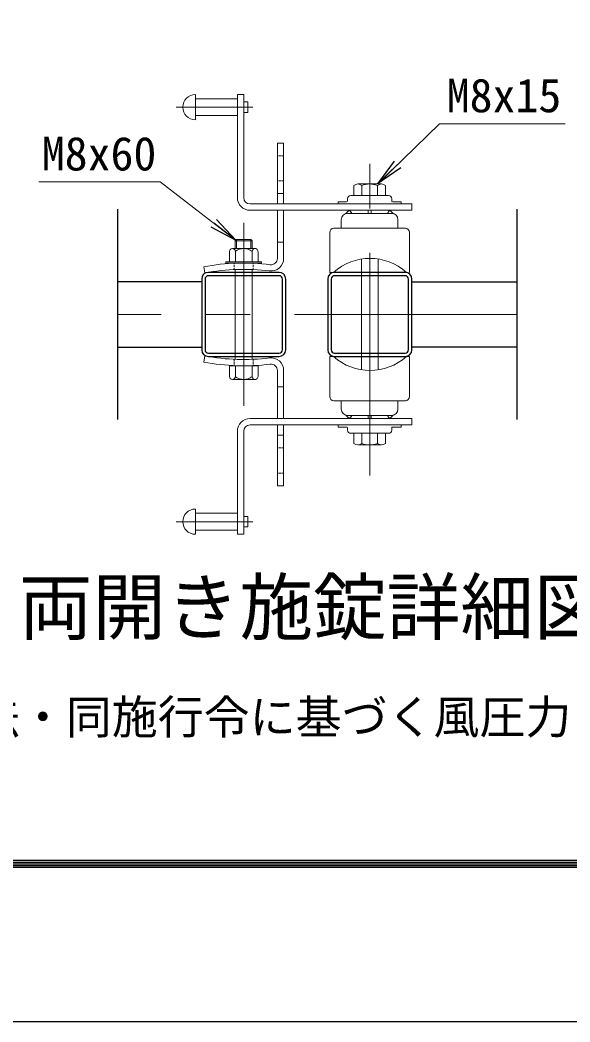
# Model space of a CAD drawing. Units: millimetres, scale not verified. Extents: x -4200 to 4200, y -2970 to 2970.
# Drawn here: x 828 to 1613, y -2970 to -1541 of the extents above; entities that cross this region are included whole.
import ezdxf
from ezdxf.enums import TextEntityAlignment as Align

# ---------------------------------------------------------------- set-up
doc = ezdxf.new("R2010")
doc.units = ezdxf.units.MM
doc.header["$LTSCALE"] = 10
doc.linetypes.add('USER1', pattern=[50.8, 31.75, -6.35, 6.35, -6.35])
doc.linetypes.add('USER2', pattern=[0.375, 0.25, -0.125])
doc.layers.add('0-2_0', color=7, linetype='Continuous')
for name, color, linetype, lineweight in [('0-5_D-STR1', 1, 'Continuous', 25), ('0-6_D-BMK', 2, 'USER1', 13), ('0-7_D-STR-TXT', 7, 'Continuous', 13), ('0-8_D-STR3', 3, 'Continuous', 13), ('0-C_D-TTL', 7, 'Continuous', 25), ('0-D_D-TTL-TXT', 7, 'Continuous', 25)]:
    doc.layers.add(name, color=color, linetype=linetype, lineweight=lineweight)
doc.styles.add('ＭＳ ゴシック', font='')
doc.styles.get('ＭＳ ゴシック').set_extended_font_data('MS Gothic')

# ---------------------------------------------------------------- blocks, each defined once
blk = doc.blocks.new('_Open')
at = {"layer": '0-2_0'}
blk.add_line((-10, 1.667), (0, 0), dxfattribs=at)
blk.add_lwpolyline([(-10, -1.667), (0, 0), (-10, 0)], dxfattribs=at)

msp = doc.modelspace()

# ---------------------------------------------------------------- linework, layer by layer
at = {"layer": '0-5_D-STR1'}
for p, q in [((967, -1811.07), (967, -2111.07)), ((1537, -1811.07), (1537, -2111.07)), ((1087, -1910.67), (1087, -2011.47)), ((1091.8, -1910.67), (1091.8, -2011.47)), ((1197.4, -1901.07), (1096.6, -1901.07)), ((1197.4, -1905.87), (1096.6, -1905.87)), ((1202.2, -2011.47), (1202.2, -1910.67)), ((1207, -2011.47), (1207, -1910.67)), ((1267, -1910.67), (1267, -2011.47)), ((1271.8, -1910.67), (1271.8, -2011.47)), ((1377.4, -1901.07), (1276.6, -1901.07)), ((1377.4, -1905.87), (1276.6, -1905.87)), ((1382.2, -2011.47), (1382.2, -1910.67)), ((1387, -2011.47), (1387, -1910.67)), ((1087, -1914.57), (967, -1914.57)), ((1387, -1914.57), (1537, -1914.57)), ((967, -2007.57), (1087, -2007.57)), ((1537, -2007.57), (1387, -2007.57)), ((1096.6, -2016.27), (1197.4, -2016.27)), ((1096.6, -2021.07), (1197.4, -2021.07)), ((1276.6, -2016.27), (1377.4, -2016.27)), ((1276.6, -2021.07), (1377.4, -2021.07))]:
    msp.add_line(p, q, dxfattribs=at)
for centre, radius, start, end in [((1096.6, -1910.67), 9.6, 90, 180), ((1096.6, -1910.67), 4.8, 90, 180), ((1197.4, -1910.67), 9.6, 0, 90), ((1197.4, -1910.67), 4.8, 0, 90), ((1276.6, -1910.67), 9.6, 90, 180), ((1276.6, -1910.67), 4.8, 90, 180), ((1377.4, -1910.67), 9.6, 0, 90), ((1377.4, -1910.67), 4.8, 0, 90), ((1096.6, -2011.47), 9.6, 180, 270), ((1096.6, -2011.47), 4.8, 180, 270), ((1197.4, -2011.47), 9.6, 270, 0), ((1197.4, -2011.47), 4.8, 270, 0), ((1276.6, -2011.47), 9.6, 180, 270), ((1276.6, -2011.47), 4.8, 180, 270), ((1377.4, -2011.47), 9.6, 270, 0), ((1377.4, -2011.47), 4.8, 270, 0)]:
    msp.add_arc(centre, radius, start, end, dxfattribs=at)
at = {"layer": '0-6_D-BMK'}
for p, q in [((1050.79, -1665.57), (1159.99, -1665.57)), ((1327, -2190.93), (1327, -1731.22)), ((1147, -1830.66), (1147, -2091.49)), ((1537, -1961.07), (967, -1961.07)), ((1050.79, -2256.57), (1159.99, -2256.57))]:
    msp.add_line(p, q, dxfattribs=at)
at = {"layer": '0-7_D-STR-TXT'}
for points in [[(1605.86, -1689.17), (1426.56, -1689.17), (1339.22, -1773.68)], [(854.38, -1772.23), (1027.97, -1772.23), (1134.31, -1854.02)]]:
    msp.add_lwpolyline(points, dxfattribs=at)
at = {"layer": '0-8_D-STR3'}
for p, q in [((1077.99, -1647.57), (1077.99, -1683.57)), ((1137.99, -1653.57), (1077.99, -1653.57)), ((1137.99, -1647.57), (1146.99, -1647.57)), ((1137.99, -1647.57), (1137.99, -1794.57)), ((1146.99, -1647.57), (1146.99, -1794.57)), ((1152.99, -1658.07), (1146.99, -1658.07)), ((1152.99, -1658.07), (1152.99, -1673.07)), ((1137.99, -1677.57), (1077.99, -1677.57)), ((1152.99, -1673.07), (1146.99, -1673.07)), ((1195, -1803.57), (1195, -1716.81)), ((1204, -1716.81), (1195, -1716.81)), ((1204, -1803.57), (1204, -1716.81)), ((1304.18, -1777.17), (1304.18, -1791.57)), ((1309.65, -1775.07), (1343.67, -1775.07)), ((1315.43, -1777.17), (1315.43, -1791.57)), ((1337.93, -1777.17), (1337.93, -1791.57)), ((1349.18, -1777.17), (1349.18, -1791.57)), ((1204, -1788.81), (1195, -1788.81)), ((1295.18, -1796.07), (1295.18, -1799.07)), ((1299.68, -1791.57), (1353.68, -1791.57)), ((1304.18, -1791.57), (1349.18, -1791.57)), ((1358.18, -1796.07), (1358.18, -1799.07)), ((1155.99, -1803.57), (1386.99, -1803.57)), ((1155.99, -1812.57), (1386.99, -1812.57)), ((1195, -1881.21), (1195, -1812.57)), ((1204, -1881.21), (1204, -1812.57)), ((1281.68, -1800.57), (1293.68, -1800.57)), ((1281.68, -1800.57), (1281.68, -1803.57)), ((1292.84, -1817.38), (1297.71, -1812.57)), ((1297.71, -1812.57), (1300.87, -1815.77)), ((1324.43, -1812.57), (1324.43, -1817.07)), ((1324.43, -1812.57), (1328.93, -1812.57)), ((1328.93, -1812.57), (1328.93, -1817.07)), ((1355.64, -1812.57), (1352.48, -1815.77)), ((1360.51, -1817.38), (1355.64, -1812.57)), ((1359.68, -1800.57), (1371.68, -1800.57)), ((1371.68, -1800.57), (1371.68, -1803.57)), ((1386.99, -1803.57), (1386.99, -1812.57)), ((1286.18, -1826.07), (1286.18, -1838.07)), ((1295.18, -1817.07), (1358.18, -1817.07)), ((1299.56, -1817.07), (1300.87, -1815.77)), ((1353.8, -1817.07), (1352.48, -1815.77)), ((1367.18, -1826.07), (1367.18, -1838.07)), ((1275.68, -1838.07), (1377.68, -1838.07)), ((1286.18, -1838.07), (1367.18, -1838.07)), ((1134.99, -1856.14), (1146.99, -1856.14)), ((1158.99, -1856.14), (1146.99, -1856.14)), ((1269.68, -1844.07), (1269.68, -1901.07)), ((1383.68, -1844.07), (1383.68, -1901.07)), ((1126.61, -1871.31), (1126.61, -1886.31)), ((1163.22, -1867.09), (1130.82, -1867.09)), ((1135.03, -1871.31), (1135.03, -1886.31)), ((1159.06, -1871.31), (1159.06, -1886.31)), ((1167.38, -1871.31), (1167.38, -1886.31)), ((1204, -1857.81), (1195, -1857.81)), ((1314.99, -2039.98), (1314.99, -1882.17)), ((1339.01, -2040.03), (1339.01, -1882.11)), ((1091.66, -1901.96), (1090, -1893.11)), ((1126.61, -1886.31), (1167.38, -1886.31)), ((1134.96, -2025.09), (1134.96, -1897.05)), ((1158.99, -2025.1), (1158.99, -1897.05)), ((1269.68, -1901.07), (1275.17, -1901.07)), ((1091.66, -2020.19), (1090, -2029.03)), ((1269.68, -2021.07), (1275.17, -2021.07)), ((1269.68, -2078.07), (1269.68, -2021.07)), ((1379.18, -2021.07), (1383.68, -2021.07)), ((1383.68, -2078.07), (1383.68, -2021.07)), ((1126.61, -2049.59), (1126.61, -2034.34)), ((1167.38, -2034.34), (1126.61, -2034.34)), ((1135.03, -2049.59), (1135.03, -2034.34)), ((1159.06, -2049.59), (1159.06, -2034.34)), ((1167.38, -2049.59), (1167.38, -2034.34)), ((1195, -2040.94), (1195, -2109.57)), ((1204, -2040.94), (1204, -2109.57)), ((1163.22, -2053.8), (1130.82, -2053.8)), ((1204, -2064.34), (1195, -2064.34)), ((1275.68, -2084.07), (1377.68, -2084.07)), ((1286.18, -2084.07), (1367.18, -2084.07)), ((1286.18, -2096.07), (1286.18, -2084.07)), ((1367.18, -2096.07), (1367.18, -2084.07)), ((1155.99, -2109.57), (1386.99, -2109.57)), ((1292.84, -2104.76), (1297.71, -2109.57)), ((1295.18, -2105.07), (1358.18, -2105.07)), ((1297.71, -2109.57), (1300.87, -2106.37)), ((1299.56, -2105.07), (1300.87, -2106.37)), ((1324.43, -2109.57), (1324.43, -2105.07)), ((1324.43, -2109.57), (1328.93, -2109.57)), ((1328.93, -2109.57), (1328.93, -2105.07)), ((1353.8, -2105.07), (1352.48, -2106.37)), ((1355.64, -2109.57), (1352.48, -2106.37)), ((1360.51, -2104.76), (1355.64, -2109.57)), ((1386.99, -2118.57), (1386.99, -2109.57)), ((1137.99, -2274.57), (1137.99, -2127.57)), ((1146.99, -2274.57), (1146.99, -2127.57)), ((1155.99, -2118.57), (1386.99, -2118.57)), ((1195, -2118.57), (1195, -2205.34)), ((1204, -2118.57), (1204, -2205.34)), ((1281.68, -2121.57), (1281.68, -2118.57)), ((1281.68, -2121.57), (1293.68, -2121.57)), ((1295.18, -2126.07), (1295.18, -2123.07)), ((1358.18, -2126.07), (1358.18, -2123.07)), ((1359.68, -2121.57), (1371.68, -2121.57)), ((1371.68, -2121.57), (1371.68, -2118.57)), ((1204, -2133.34), (1195, -2133.34)), ((1299.68, -2130.57), (1353.68, -2130.57)), ((1304.18, -2130.57), (1349.18, -2130.57)), ((1304.18, -2144.97), (1304.18, -2130.57)), ((1315.43, -2144.97), (1315.43, -2130.57)), ((1337.93, -2144.97), (1337.93, -2130.57)), ((1349.18, -2144.97), (1349.18, -2130.57)), ((1309.65, -2147.07), (1343.67, -2147.07)), ((1204, -2205.34), (1195, -2205.34)), ((1077.99, -2274.57), (1077.99, -2238.57)), ((1137.99, -2244.57), (1077.99, -2244.57)), ((1152.99, -2249.07), (1146.99, -2249.07)), ((1152.99, -2264.07), (1152.99, -2249.07)), ((1137.99, -2268.57), (1077.99, -2268.57)), ((1152.99, -2264.07), (1146.99, -2264.07)), ((1137.99, -2274.57), (1146.99, -2274.57))]:
    msp.add_line(p, q, dxfattribs=at)
at = {"layer": '0-8_D-STR3', "linetype": 'USER2'}
for p, q in [((1204, -1734.81), (1195, -1734.81)), ((1204, -1770.81), (1195, -1770.81)), ((1133.5, -1897.11), (1133.5, -1888.1)), ((1160.5, -1897.11), (1160.5, -1888.1)), ((1133.5, -2025.03), (1133.5, -2034.04)), ((1160.5, -2025.03), (1160.5, -2034.04)), ((1204, -2151.34), (1195, -2151.34)), ((1204, -2187.34), (1195, -2187.34))]:
    msp.add_line(p, q, dxfattribs=at)
at = {"layer": '0-8_D-STR3'}
for points in [[(1134.99, -1867.09), (1134.99, -1856.14), (1136.79, -1854.34)], [(1146.99, -1854.34), (1136.79, -1854.34), (1136.79, -1867.09)], [(1146.99, -1854.34), (1157.19, -1854.34), (1157.19, -1867.09)], [(1158.99, -1867.09), (1158.99, -1856.14), (1157.19, -1854.34)]]:
    msp.add_lwpolyline(points, dxfattribs=at)
msp.add_lwpolyline([(1121.5, -1886.31), (1121.5, -1887.81), (1172.5, -1887.81), (1172.5, -1886.31)], close=True, dxfattribs=at)
for centre, radius, start, end in [((1077.99, -1665.57), 18, 90, 270), ((1309.8, -1783.65), 8.58, 49.03058, 130.96942), ((1326.68, -1806.26), 31.18, 68.85295, 111.14705), ((1343.55, -1783.65), 8.58, 49.04069, 130.95931), ((1155.99, -1794.57), 18, 180, 270), ((1155.99, -1794.57), 9, 180, 270), ((1293.68, -1799.07), 1.5, 270, 0), ((1299.68, -1796.07), 4.5, 90, 180), ((1353.68, -1796.07), 4.5, 0, 90), ((1359.68, -1799.07), 1.5, 180, 270), ((1295.18, -1826.07), 9, 90, 180), ((1358.18, -1826.07), 9, 0, 90), ((1275.68, -1844.07), 6, 90, 180), ((1377.68, -1844.07), 6, 0, 90), ((1130.82, -1871.31), 4.21, 0.08393, 179.91608), ((1147.04, -1886.33), 19.24, 51.35253, 128.64959), ((1163.22, -1871.26), 4.16, 359.29901, 180.70018), ((1186, -1881.21), 18, 262.95542, 0), ((1186, -1881.21), 9, 262.95542, 0), ((1327.18, -1959.21), 78, 48.18801, 131.81207), ((1147, -2196.81), 309, 82.95542, 100.63), ((1147, -2196.81), 300, 82.95542, 100.63), ((1147, -1725.34), 300, 259.37, 277.04458), ((1186, -2040.94), 18, 0, 97.04458), ((1327.18, -1962.94), 78, 228.18793, 311.81207), ((1147, -1725.34), 309, 259.37, 277.04458), ((1186, -2040.94), 9, 0, 97.04458), ((1130.82, -2049.58), 4.21, 180.08392, 359.91607), ((1147.04, -2034.56), 19.24, 231.35041, 308.64747), ((1163.22, -2049.64), 4.16, 179.29982, 0.70099), ((1275.68, -2078.07), 6, 180, 270), ((1377.68, -2078.07), 6, 270, 0), ((1295.18, -2096.07), 9, 180, 270), ((1358.18, -2096.07), 9, 270, 0), ((1155.99, -2127.57), 18, 90, 180), ((1155.99, -2127.57), 9, 90, 180), ((1293.68, -2123.07), 1.5, 0, 90), ((1299.68, -2126.07), 4.5, 180, 270), ((1353.68, -2126.07), 4.5, 270, 0), ((1359.68, -2123.07), 1.5, 90, 180), ((1309.8, -2138.49), 8.58, 229.03058, 310.96942), ((1326.68, -2115.89), 31.18, 248.85295, 291.14705), ((1343.55, -2138.49), 8.58, 229.04069, 310.95931), ((1077.99, -2256.57), 18, 90, 270)]:
    msp.add_arc(centre, radius, start, end, dxfattribs=at)
at = {"layer": '0-C_D-TTL', "color": 2}
msp.add_lwpolyline([(-4200.1, 2970.16), (4199.9, 2970.16), (4199.9, -2969.84), (-4200.1, -2969.84)], close=True, dxfattribs=at)
at = {"layer": '0-C_D-TTL'}
for points in [[(-3930.1, 2750.16), (3929.9, 2750.16), (3929.9, -2749.84), (-3930.1, -2749.84)], [(-3927.6, 2747.66), (3927.4, 2747.66), (3927.4, -2747.34), (-3927.6, -2747.34)], [(-3925.1, 2745.16), (3924.9, 2745.16), (3924.9, -2744.84), (-3925.1, -2744.84)], [(-3922.6, 2742.66), (3922.4, 2742.66), (3922.4, -2742.34), (-3922.6, -2742.34)], [(-3920.1, 2740.16), (3919.9, 2740.16), (3919.9, -2739.84), (-3920.1, -2739.84)]]:
    msp.add_lwpolyline(points, close=True, dxfattribs=at)

# ---------------------------------------------------------------- block references
at = {"layer": '0-7_D-STR-TXT', "xscale": 4, "yscale": 4}
for p, rotation in [((1337.78, -1775.07), 224.05736), ((1135.89, -1855.24), 322.4348)]:
    msp.add_blockref('_Open', p, dxfattribs=dict(at, rotation=rotation))

# ---------------------------------------------------------------- texts
at = {"layer": '0-7_D-STR-TXT', "style": 'ＭＳ ゴシック'}
for s, p in [('M8x15', (1436.68, -1687.22)), ('M8x60', (858.75, -1770.26)), ('（設計条件）風荷重：昭和57年改正 建築基準法・同施行令に基づく風圧力に準拠。', (-582.55, -2573.45))]:
    msp.add_text(s, height=48.09, dxfattribs=at).set_placement(p, align=Align.BOTTOM_LEFT)
at = {"layer": '0-D_D-TTL-TXT', "style": 'ＭＳ ゴシック'}
msp.add_text('両開き施錠詳細図', height=76.98, dxfattribs=at).set_placement((826.05, -2439.84), align=Align.BOTTOM_LEFT)

doc.saveas('drawing.dxf')
